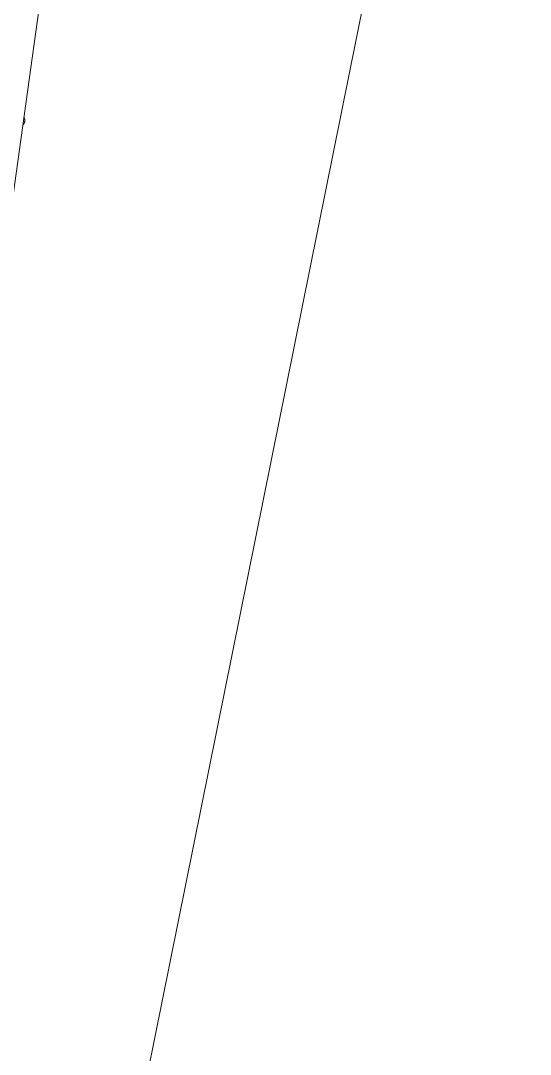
# Model space of a CAD drawing. Header units: inches. Extents: x -6 to 177, y -6 to 113.
# Drawn here: x 104.57 to 108.25, y 88.83 to 96.29 of the extents above; entities that cross this region are included whole.
import ezdxf

# ---------------------------------------------------------------- set-up
doc = ezdxf.new("R2010")
doc.units = ezdxf.units.IN
doc.layers.add('ZANO_R', color=7, linetype='Continuous', lineweight=0)

msp = doc.modelspace()

# ---------------------------------------------------------------- linework, layer by layer
at = {"layer": 'ZANO_R'}
for p, q in [((106.40173, 108.49681), (103.17993, 85.4987)), ((104.05265, 81.57701), (108.25012, 102.39381)), ((104.59418, 95.59401), (104.59497, 95.59292)), ((104.59497, 95.59292), (104.59572, 95.59181)), ((104.59572, 95.59181), (104.59644, 95.59067)), ((104.59644, 95.59067), (104.59711, 95.58951)), ((104.59711, 95.58951), (104.59775, 95.58832)), ((104.59775, 95.58832), (104.59834, 95.58712)), ((104.59834, 95.58712), (104.5989, 95.58589)), ((104.5989, 95.58589), (104.59941, 95.58465)), ((104.59941, 95.58465), (104.59988, 95.58339)), ((104.59988, 95.58339), (104.6003, 95.58211)), ((104.6003, 95.58211), (104.60068, 95.58082)), ((104.60068, 95.58082), (104.60102, 95.57952)), ((104.60102, 95.57952), (104.60131, 95.57821)), ((104.60131, 95.57821), (104.60156, 95.57689)), ((104.60156, 95.57689), (104.60176, 95.57556)), ((104.60176, 95.57556), (104.60192, 95.57422)), ((104.60192, 95.57422), (104.60203, 95.57288)), ((104.60203, 95.57288), (104.6021, 95.57154)), ((104.60212, 95.5702), (104.60209, 95.56885)), ((104.6021, 95.57154), (104.60212, 95.5702)), ((104.58751, 95.53969), (104.58645, 95.53886)), ((104.58854, 95.54055), (104.58751, 95.53969)), ((104.58954, 95.54145), (104.58854, 95.54055)), ((104.59051, 95.54238), (104.58954, 95.54145)), ((104.59145, 95.54335), (104.59051, 95.54238)), ((104.59235, 95.54434), (104.59145, 95.54335)), ((104.59322, 95.54537), (104.59235, 95.54434)), ((104.59406, 95.54643), (104.59322, 95.54537)), ((104.59485, 95.54751), (104.59406, 95.54643)), ((104.59561, 95.54862), (104.59485, 95.54751)), ((104.59633, 95.54975), (104.59561, 95.54862)), ((104.59701, 95.55091), (104.59633, 95.54975)), ((104.59766, 95.55209), (104.59701, 95.55091)), ((104.59826, 95.5533), (104.59766, 95.55209)), ((104.59882, 95.55452), (104.59826, 95.5533)), ((104.59933, 95.55576), (104.59882, 95.55452)), ((104.59981, 95.55702), (104.59933, 95.55576)), ((104.60024, 95.55829), (104.59981, 95.55702)), ((104.60063, 95.55958), (104.60024, 95.55829)), ((104.60097, 95.56088), (104.60063, 95.55958)), ((104.60127, 95.56219), (104.60097, 95.56088)), ((104.60153, 95.56351), (104.60127, 95.56219)), ((104.60174, 95.56484), (104.60153, 95.56351)), ((104.6019, 95.56617), (104.60174, 95.56484)), ((104.60202, 95.56751), (104.6019, 95.56617)), ((104.60209, 95.56885), (104.60202, 95.56751))]:
    msp.add_line(p, q, dxfattribs=at)

doc.saveas('drawing.dxf')
